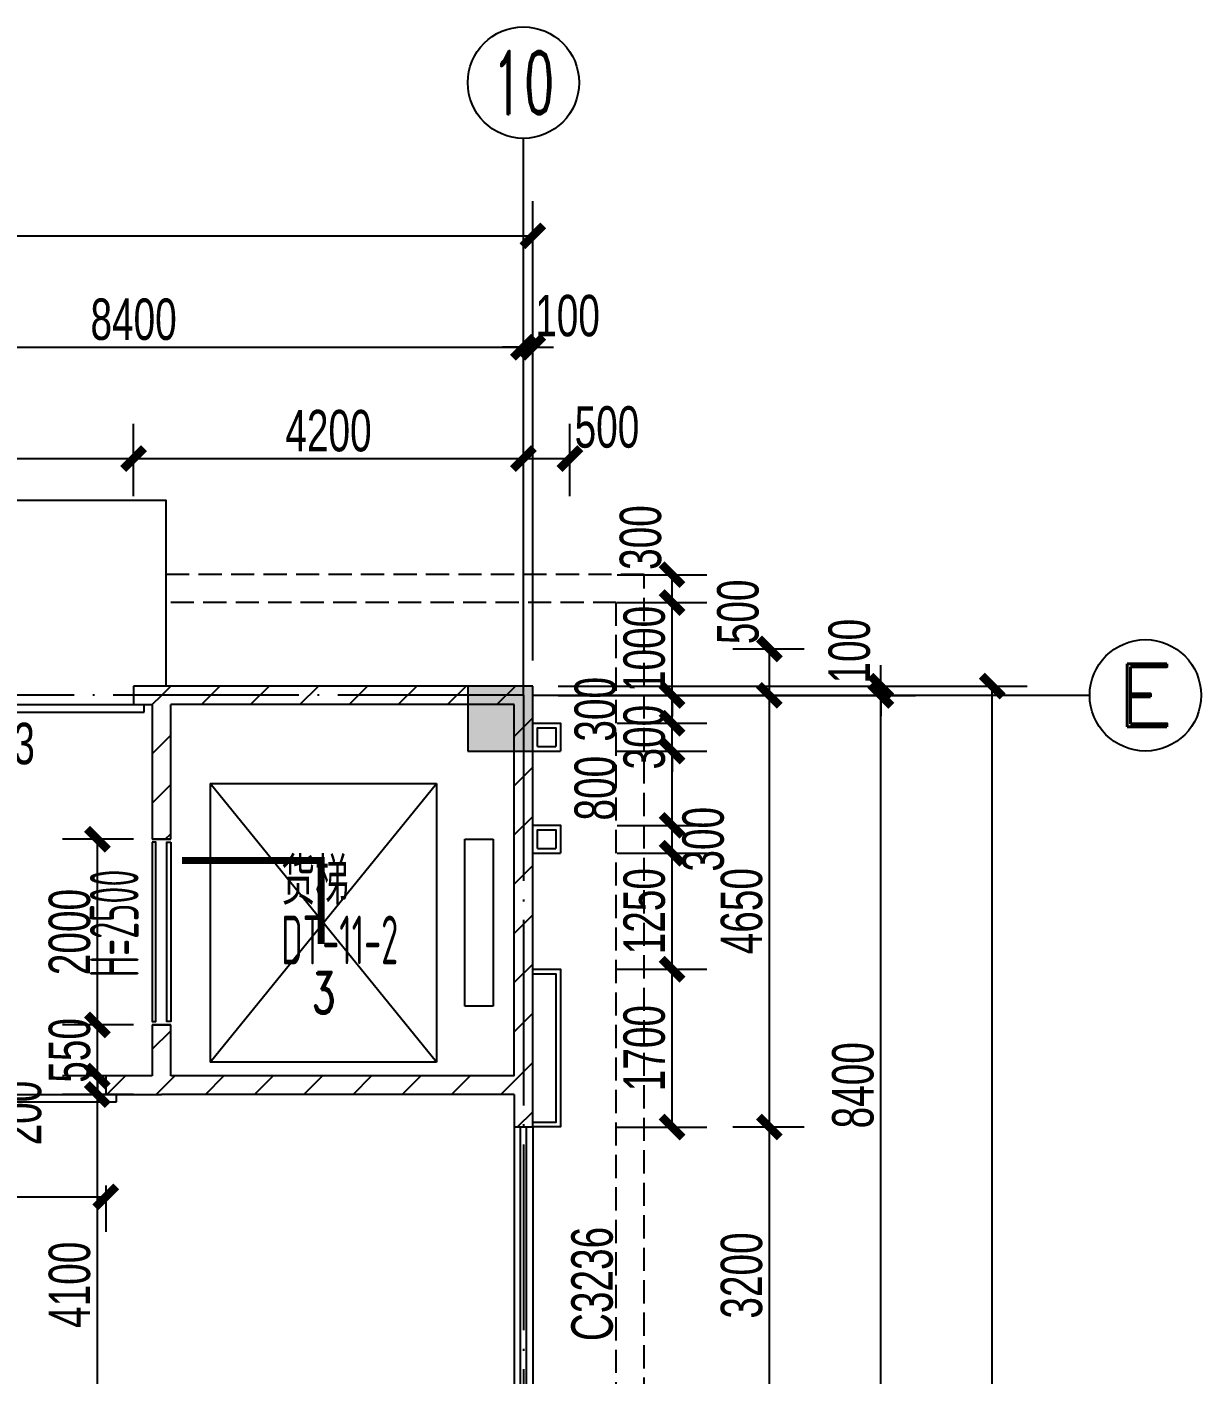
# Model space of a CAD drawing. Extents: x 1821501 to 1914341, y 446160 to 501460.
# Drawn here: x 1901692 to 1914341, y 483299 to 497810 of the extents above; entities that cross this region are included whole.
import ezdxf
from ezdxf.enums import TextEntityAlignment as Align

# ---------------------------------------------------------------- set-up
doc = ezdxf.new("R2010")
doc.units = 0
doc.header["$LTSCALE"] = 1000
for name, pattern in [('11#平面图$0$DASH', [0.35, 0.25, -0.1]), ('11#平面图$0$DOTE', [2.42, 2, -0.2, 0.02, -0.2]), ('DASH', [0.35, 0.25, -0.1])]:
    doc.linetypes.add(name, pattern=pattern)
doc.layers.get('0').update_dxf_attribs({"linetype": 'CONTINUOUS'})
doc.layers.get('Defpoints').update_dxf_attribs({"linetype": 'CONTINUOUS'})
for name, color, linetype in [('11#平面图$0$A-Anno-Dims', 3, 'CONTINUOUS'), ('11#平面图$0$A-Anno-Note', 241, 'CONTINUOUS'), ('11#平面图$0$A-Detl-Patt', 8, 'CONTINUOUS'), ('11#平面图$0$A-Grid', 222, '11#平面图$0$DOTE'), ('11#平面图$0$A-Grid-Iden', 11, 'CONTINUOUS'), ('11#平面图$0$A-Roof', 131, 'CONTINUOUS'), ('11#平面图$0$A-Wall-Patt', 13, 'CONTINUOUS'), ('11#平面图$0$EVTR', 140, 'CONTINUOUS'), ('11#平面图$0$PUB_HATCH', 8, 'CONTINUOUS'), ('11#平面图$0$S-Cols', 90, 'CONTINUOUS'), ('11#平面图$0$WALL', 2, 'CONTINUOUS'), ('11#平面图$0$WINDOW', 4, 'CONTINUOUS'), ('11#平面图$0$WINDOW_TEXT', 7, 'CONTINUOUS'), ('AXIS_TEXT', 7, 'CONTINUOUS')]:
    doc.layers.add(name, color=color, linetype=linetype)
doc.layers.add('11#平面图$0$尺寸标注-柱', color=3, linetype='CONTINUOUS', lineweight=18)
doc.styles.add('11#平面图$0$_TCH_AXIS', font='ROMAND', dxfattribs={"width": 0.7, "height": 5, "bigfont": 'JZFZ_CNB'})
doc.styles.add('11#平面图$0$_TCH_DIM_T3', font='JZFZ_ENA', dxfattribs={"width": 0.7, "bigfont": 'JZFZ_CNB'})
doc.styles.add('11#平面图$0$_TCH_LABEL', font='ROMAND', dxfattribs={"width": 0.7, "height": 5, "bigfont": 'JZFZ_CNB'})
doc.styles.add('11#平面图$0$_TCH_WINDOW', font='JZFZ_ENA', dxfattribs={"width": 0.7, "height": 5, "bigfont": 'JZFZ_CNB'})
doc.styles.add('11#平面图$0$STANDARD', font='GBENOR', dxfattribs={"bigfont": 'GBCBIG'})
doc.styles.add('COMPLEX', font='COMPLEX')
doc.dimstyles.new('11#平面图$0$_TCH_ARCH&&150', dxfattribs={"dimtxt": 446.25, "dimasz": 225, "dimexe": 375, "dimexo": 375, "dimgap": 75, "dimtad": 1, "dimdec": 0, "dimzin": 0, "dimdsep": 46, "dimtxsty": '11#平面图$0$_TCH_DIM_T3', "dimblk": '11#平面图$0$_ArchTick', "dimcen": 0.09, "dimclrt": 7, "dimazin": 2, "dimtfac": 1, "dimtdec": 0, "dimtix": 1, "dimtmove": 2, "dimatfit": 3, "dimtolj": 1, "dimtzin": 0, "dimarcsym": 0})
pattern_1 = [(45, (0, 269.27), (-265.16515, 265.16515), [])]

# ---------------------------------------------------------------- blocks, each defined once
blk = doc.blocks.new('11#平面图$0$_ArchTick')
at = {"color": 0, "linetype": 'ByBlock', "const_width": 0.4}
blk.add_lwpolyline([(-0.5, -0.5), (0.5, 0.5)], dxfattribs=at)
blk = doc.blocks.new('*D39')
at = {"layer": '11#平面图$0$A-Anno-Dims', "color": 0, "lineweight": -2, "transparency": 16777216}
for p, q in [((1908052, 491910), (1909017, 491910)), ((1908642, 491610), (1908642, 491910)), ((1908052, 491610), (1909017, 491610))]:
    blk.add_line(p, q, dxfattribs=at)
at = {"layer": 'Defpoints', "color": 0, "transparency": 16777216}
for p in [(1907677, 491910), (1908642, 491910), (1907677, 491610)]:
    blk.add_point(p, dxfattribs=at)
at = {"layer": '11#平面图$0$A-Anno-Dims', "color": 0, "lineweight": -2, "transparency": 16777216, "xscale": 225, "yscale": 225, "zscale": 225}
for p, rotation in [((1908642, 491910), 90), ((1908642, 491610), 270)]:
    blk.add_blockref('11#平面图$0$_ArchTick', p, dxfattribs=dict(at, rotation=rotation))
at = {"layer": '11#平面图$0$A-Anno-Dims', "color": 7, "transparency": 16777216, "insert": (1908304, 492310), "char_height": 446.2, "attachment_point": 5, "rotation": 90, "style": '11#平面图$0$_TCH_DIM_T3'}
blk.add_mtext('\\A1;300', dxfattribs=at)
blk = doc.blocks.new('*D40')
at = {"layer": '11#平面图$0$A-Anno-Dims', "color": 0, "lineweight": -2, "transparency": 16777216}
for p, q in [((1908642, 491610), (1908642, 491835)), ((1908052, 491610), (1909017, 491610)), ((1908642, 490610), (1908642, 491610)), ((1908052, 490610), (1909017, 490610)), ((1908642, 490610), (1908642, 490385))]:
    blk.add_line(p, q, dxfattribs=at)
at = {"layer": 'Defpoints', "color": 0, "transparency": 16777216}
for p in [(1907677, 491610), (1908642, 491610), (1907677, 490610)]:
    blk.add_point(p, dxfattribs=at)
at = {"layer": '11#平面图$0$A-Anno-Dims', "color": 0, "lineweight": -2, "transparency": 16777216, "xscale": 225, "yscale": 225, "zscale": 225}
for p, rotation in [((1908642, 491610), 270), ((1908642, 490610), 90)]:
    blk.add_blockref('11#平面图$0$_ArchTick', p, dxfattribs=dict(at, rotation=rotation))
at = {"layer": '11#平面图$0$A-Anno-Dims', "color": 7, "transparency": 16777216, "insert": (1908344, 491110), "char_height": 446.2, "attachment_point": 5, "rotation": 90, "style": '11#平面图$0$_TCH_DIM_T3'}
blk.add_mtext('\\A1;1000', dxfattribs=at)
blk = doc.blocks.new('*D41')
at = {"layer": '11#平面图$0$A-Anno-Dims', "color": 0, "lineweight": -2, "transparency": 16777216}
for p, q in [((1908052, 490610), (1909017, 490610)), ((1908642, 490310), (1908642, 490610)), ((1908052, 490310), (1909017, 490310))]:
    blk.add_line(p, q, dxfattribs=at)
at = {"layer": 'Defpoints', "color": 0, "transparency": 16777216}
for p in [(1907677, 490610), (1908642, 490610), (1907677, 490310)]:
    blk.add_point(p, dxfattribs=at)
at = {"layer": '11#平面图$0$A-Anno-Dims', "color": 0, "lineweight": -2, "transparency": 16777216, "xscale": 225, "yscale": 225, "zscale": 225}
for p, rotation in [((1908642, 490610), 90), ((1908642, 490310), 270)]:
    blk.add_blockref('11#平面图$0$_ArchTick', p, dxfattribs=dict(at, rotation=rotation))
at = {"layer": '11#平面图$0$A-Anno-Dims', "color": 7, "transparency": 16777216, "insert": (1907817, 490460), "char_height": 446.2, "attachment_point": 5, "rotation": 90, "style": '11#平面图$0$_TCH_DIM_T3'}
blk.add_mtext('\\A1;300', dxfattribs=at)
blk = doc.blocks.new('*D42')
at = {"layer": '11#平面图$0$A-Anno-Dims', "color": 0, "lineweight": -2, "transparency": 16777216}
for p, q in [((1908642, 490310), (1908642, 490535)), ((1908052, 490310), (1909017, 490310)), ((1908642, 490010), (1908642, 490310)), ((1908052, 490010), (1909017, 490010)), ((1908642, 490010), (1908642, 489785))]:
    blk.add_line(p, q, dxfattribs=at)
at = {"layer": 'Defpoints', "color": 0, "transparency": 16777216}
for p in [(1907677, 490310), (1908642, 490310), (1907677, 490010)]:
    blk.add_point(p, dxfattribs=at)
at = {"layer": '11#平面图$0$A-Anno-Dims', "color": 0, "lineweight": -2, "transparency": 16777216, "xscale": 225, "yscale": 225, "zscale": 225}
for p, rotation in [((1908642, 490310), 270), ((1908642, 490010), 90)]:
    blk.add_blockref('11#平面图$0$_ArchTick', p, dxfattribs=dict(at, rotation=rotation))
at = {"layer": '11#平面图$0$A-Anno-Dims', "color": 7, "transparency": 16777216, "insert": (1908344, 490160), "char_height": 446.2, "attachment_point": 5, "rotation": 90, "style": '11#平面图$0$_TCH_DIM_T3'}
blk.add_mtext('\\A1;300', dxfattribs=at)
blk = doc.blocks.new('*D43')
at = {"layer": '11#平面图$0$A-Anno-Dims', "color": 0, "lineweight": -2, "transparency": 16777216}
for p, q in [((1908052, 490010), (1909017, 490010)), ((1908642, 489210), (1908642, 490010)), ((1908052, 489210), (1909017, 489210))]:
    blk.add_line(p, q, dxfattribs=at)
at = {"layer": 'Defpoints', "color": 0, "transparency": 16777216}
for p in [(1907677, 490010), (1908642, 490010), (1907677, 489210)]:
    blk.add_point(p, dxfattribs=at)
at = {"layer": '11#平面图$0$A-Anno-Dims', "color": 0, "lineweight": -2, "transparency": 16777216, "xscale": 225, "yscale": 225, "zscale": 225}
for p, rotation in [((1908642, 490010), 90), ((1908642, 489210), 270)]:
    blk.add_blockref('11#平面图$0$_ArchTick', p, dxfattribs=dict(at, rotation=rotation))
at = {"layer": '11#平面图$0$A-Anno-Dims', "color": 7, "transparency": 16777216, "insert": (1907817, 489610), "char_height": 446.2, "attachment_point": 5, "rotation": 90, "style": '11#平面图$0$_TCH_DIM_T3'}
blk.add_mtext('\\A1;800', dxfattribs=at)
blk = doc.blocks.new('*D44')
at = {"layer": '11#平面图$0$A-Anno-Dims', "color": 0, "lineweight": -2, "transparency": 16777216}
for p, q in [((1908052, 489210), (1909017, 489210)), ((1908642, 488910), (1908642, 489210)), ((1908052, 488910), (1909017, 488910))]:
    blk.add_line(p, q, dxfattribs=at)
at = {"layer": 'Defpoints', "color": 0, "transparency": 16777216}
for p in [(1907677, 489210), (1908642, 489210), (1907677, 488910)]:
    blk.add_point(p, dxfattribs=at)
at = {"layer": '11#平面图$0$A-Anno-Dims', "color": 0, "lineweight": -2, "transparency": 16777216, "xscale": 225, "yscale": 225, "zscale": 225}
for p, rotation in [((1908642, 489210), 90), ((1908642, 488910), 270)]:
    blk.add_blockref('11#平面图$0$_ArchTick', p, dxfattribs=dict(at, rotation=rotation))
at = {"layer": '11#平面图$0$A-Anno-Dims', "color": 7, "transparency": 16777216, "insert": (1908979, 489060), "char_height": 446.2, "attachment_point": 5, "rotation": 90, "style": '11#平面图$0$_TCH_DIM_T3'}
blk.add_mtext('\\A1;300', dxfattribs=at)
blk = doc.blocks.new('*D45')
at = {"layer": '11#平面图$0$A-Anno-Dims', "color": 0, "lineweight": -2, "transparency": 16777216}
for p, q in [((1908052, 488910), (1909017, 488910)), ((1908642, 487660), (1908642, 488910)), ((1908052, 487660), (1909017, 487660))]:
    blk.add_line(p, q, dxfattribs=at)
at = {"layer": 'Defpoints', "color": 0, "transparency": 16777216}
for p in [(1907677, 488910), (1908642, 488910), (1907677, 487660)]:
    blk.add_point(p, dxfattribs=at)
at = {"layer": '11#平面图$0$A-Anno-Dims', "color": 0, "lineweight": -2, "transparency": 16777216, "xscale": 225, "yscale": 225, "zscale": 225}
for p, rotation in [((1908642, 488910), 90), ((1908642, 487660), 270)]:
    blk.add_blockref('11#平面图$0$_ArchTick', p, dxfattribs=dict(at, rotation=rotation))
at = {"layer": '11#平面图$0$A-Anno-Dims', "color": 7, "transparency": 16777216, "insert": (1908344, 488285), "char_height": 446.2, "attachment_point": 5, "rotation": 90, "style": '11#平面图$0$_TCH_DIM_T3'}
blk.add_mtext('\\A1;1250', dxfattribs=at)
blk = doc.blocks.new('*D46')
at = {"layer": '11#平面图$0$A-Anno-Dims', "color": 0, "lineweight": -2, "transparency": 16777216}
for p, q in [((1908052, 487660), (1909017, 487660)), ((1908642, 485960), (1908642, 487660)), ((1908052, 485960), (1909017, 485960))]:
    blk.add_line(p, q, dxfattribs=at)
at = {"layer": 'Defpoints', "color": 0, "transparency": 16777216}
for p in [(1907677, 487660), (1908642, 487660), (1907677, 485960)]:
    blk.add_point(p, dxfattribs=at)
at = {"layer": '11#平面图$0$A-Anno-Dims', "color": 0, "lineweight": -2, "transparency": 16777216, "xscale": 225, "yscale": 225, "zscale": 225}
for p, rotation in [((1908642, 487660), 90), ((1908642, 485960), 270)]:
    blk.add_blockref('11#平面图$0$_ArchTick', p, dxfattribs=dict(at, rotation=rotation))
at = {"layer": '11#平面图$0$A-Anno-Dims', "color": 7, "transparency": 16777216, "insert": (1908344, 486810), "char_height": 446.2, "attachment_point": 5, "rotation": 90, "style": '11#平面图$0$_TCH_DIM_T3'}
blk.add_mtext('\\A1;1700', dxfattribs=at)
blk = doc.blocks.new('*D302')
at = {"layer": '11#平面图$0$A-Grid-Iden', "color": 0, "lineweight": -2, "transparency": 16777216}
for p, q in [((1907416, 490610), (1911266, 490610)), ((1910891, 482210), (1910891, 490610)), ((1907416, 482210), (1911266, 482210))]:
    blk.add_line(p, q, dxfattribs=at)
at = {"layer": 'Defpoints', "color": 0, "transparency": 16777216}
for p in [(1907041, 490610), (1910891, 490610), (1907041, 482210)]:
    blk.add_point(p, dxfattribs=at)
at = {"layer": '11#平面图$0$A-Grid-Iden', "color": 0, "lineweight": -2, "transparency": 16777216, "xscale": 225, "yscale": 225, "zscale": 225}
for p, rotation in [((1910891, 490610), 90), ((1910891, 482210), 270)]:
    blk.add_blockref('11#平面图$0$_ArchTick', p, dxfattribs=dict(at, rotation=rotation))
at = {"layer": '11#平面图$0$A-Grid-Iden', "color": 7, "transparency": 16777216, "insert": (1910592, 486410), "char_height": 446.2, "attachment_point": 5, "rotation": 90, "style": '11#平面图$0$_TCH_DIM_T3'}
blk.add_mtext('\\A1;8400', dxfattribs=at)
blk = doc.blocks.new('*D303')
at = {"layer": '11#平面图$0$A-Grid-Iden', "color": 0, "lineweight": -2, "transparency": 16777216}
for p, q in [((1910891, 490710), (1910891, 490935)), ((1907416, 490710), (1911266, 490710)), ((1910891, 490610), (1910891, 490710)), ((1907416, 490610), (1911266, 490610)), ((1910891, 490610), (1910891, 490385))]:
    blk.add_line(p, q, dxfattribs=at)
at = {"layer": 'Defpoints', "color": 0, "transparency": 16777216}
for p in [(1907041, 490710), (1910891, 490710), (1907041, 490610)]:
    blk.add_point(p, dxfattribs=at)
at = {"layer": '11#平面图$0$A-Grid-Iden', "color": 0, "lineweight": -2, "transparency": 16777216, "xscale": 225, "yscale": 225, "zscale": 225}
for p, rotation in [((1910891, 490710), 270), ((1910891, 490610), 90)]:
    blk.add_blockref('11#平面图$0$_ArchTick', p, dxfattribs=dict(at, rotation=rotation))
at = {"layer": '11#平面图$0$A-Grid-Iden', "color": 7, "transparency": 16777216, "insert": (1910553, 491086), "char_height": 446.2, "attachment_point": 5, "rotation": 90, "style": '11#平面图$0$_TCH_DIM_T3'}
blk.add_mtext('\\A1;100', dxfattribs=at)
blk = doc.blocks.new('*D304')
at = {"layer": '11#平面图$0$A-Grid-Iden', "color": 0, "lineweight": -2, "transparency": 16777216}
for p, q in [((1907791, 490710), (1912466, 490710)), ((1912091, 456910), (1912091, 490710)), ((1907791, 456910), (1912466, 456910))]:
    blk.add_line(p, q, dxfattribs=at)
at = {"layer": 'Defpoints', "color": 0, "transparency": 16777216}
for p in [(1907416, 490710), (1912091, 490710), (1907416, 456910)]:
    blk.add_point(p, dxfattribs=at)
at = {"layer": '11#平面图$0$A-Grid-Iden', "color": 0, "lineweight": -2, "transparency": 16777216, "xscale": 225, "yscale": 225, "zscale": 225}
for p, rotation in [((1912091, 490710), 90), ((1912091, 456910), 270)]:
    blk.add_blockref('11#平面图$0$_ArchTick', p, dxfattribs=dict(at, rotation=rotation))
at = {"layer": '11#平面图$0$A-Grid-Iden', "color": 7, "transparency": 16777216, "insert": (1911792, 473810), "char_height": 446.2, "attachment_point": 5, "rotation": 90, "style": '11#平面图$0$_TCH_DIM_T3'}
blk.add_mtext('\\A1;33800', dxfattribs=at)
blk = doc.blocks.new('_AXISO')
blk.add_circle((0, 0), 0.5)
at = {"layer": 'AXIS_TEXT', "style": 'COMPLEX', "width": 1.041667}
blk.add_attdef('A', text='', height=0.56, dxfattribs=at).set_placement((-0.25, -0.28), (0.25, -0.28), align=Align.FIT)
blk = doc.blocks.new('*D314')
at = {"layer": '11#平面图$0$A-Grid-Iden', "color": 0, "lineweight": -2, "transparency": 16777216}
for p, q in [((1898641, 490985), (1898641, 494735)), ((1907041, 490985), (1907041, 494735)), ((1898641, 494360), (1907041, 494360))]:
    blk.add_line(p, q, dxfattribs=at)
at = {"layer": 'Defpoints', "color": 0, "transparency": 16777216}
for p in [(1907041, 494360), (1898641, 490610), (1907041, 490610)]:
    blk.add_point(p, dxfattribs=at)
at = {"layer": '11#平面图$0$A-Grid-Iden', "color": 0, "lineweight": -2, "transparency": 16777216, "xscale": 225, "yscale": 225, "zscale": 225, "rotation": 180}
blk.add_blockref('11#平面图$0$_ArchTick', (1898641, 494360), dxfattribs=at)
at = {"layer": '11#平面图$0$A-Grid-Iden', "color": 0, "lineweight": -2, "transparency": 16777216, "xscale": 225, "yscale": 225, "zscale": 225}
blk.add_blockref('11#平面图$0$_ArchTick', (1907041, 494360), dxfattribs=at)
at = {"layer": '11#平面图$0$A-Grid-Iden', "color": 7, "transparency": 16777216, "insert": (1902841, 494659), "char_height": 446.2, "attachment_point": 5, "style": '11#平面图$0$_TCH_DIM_T3'}
blk.add_mtext('\\A1;8400', dxfattribs=at)
blk = doc.blocks.new('*D315')
at = {"layer": '11#平面图$0$A-Grid-Iden', "color": 0, "lineweight": -2, "transparency": 16777216}
for p, q in [((1907041, 490985), (1907041, 494735)), ((1907141, 490985), (1907141, 494735)), ((1907041, 494360), (1906816, 494360)), ((1907041, 494360), (1907141, 494360)), ((1907141, 494360), (1907366, 494360))]:
    blk.add_line(p, q, dxfattribs=at)
at = {"layer": 'Defpoints', "color": 0, "transparency": 16777216}
for p in [(1907141, 494360), (1907041, 490610), (1907141, 490610)]:
    blk.add_point(p, dxfattribs=at)
at = {"layer": '11#平面图$0$A-Grid-Iden', "color": 0, "lineweight": -2, "transparency": 16777216, "xscale": 225, "yscale": 225, "zscale": 225}
blk.add_blockref('11#平面图$0$_ArchTick', (1907041, 494360), dxfattribs=at)
at = {"layer": '11#平面图$0$A-Grid-Iden', "color": 0, "lineweight": -2, "transparency": 16777216, "xscale": 225, "yscale": 225, "zscale": 225, "rotation": 180}
blk.add_blockref('11#平面图$0$_ArchTick', (1907141, 494360), dxfattribs=at)
at = {"layer": '11#平面图$0$A-Grid-Iden', "color": 7, "transparency": 16777216, "insert": (1907516, 494698), "char_height": 446.2, "attachment_point": 5, "style": '11#平面图$0$_TCH_DIM_T3'}
blk.add_mtext('\\A1;100', dxfattribs=at)
blk = doc.blocks.new('*D316')
at = {"layer": '11#平面图$0$A-Grid-Iden', "color": 0, "lineweight": -2, "transparency": 16777216}
for p, q in [((1831341, 491360), (1831341, 495935)), ((1907141, 491360), (1907141, 495935)), ((1831341, 495560), (1907141, 495560))]:
    blk.add_line(p, q, dxfattribs=at)
at = {"layer": 'Defpoints', "color": 0, "transparency": 16777216}
for p in [(1907141, 495560), (1831341, 490985), (1907141, 490985)]:
    blk.add_point(p, dxfattribs=at)
at = {"layer": '11#平面图$0$A-Grid-Iden', "color": 0, "lineweight": -2, "transparency": 16777216, "xscale": 225, "yscale": 225, "zscale": 225, "rotation": 180}
blk.add_blockref('11#平面图$0$_ArchTick', (1831341, 495560), dxfattribs=at)
at = {"layer": '11#平面图$0$A-Grid-Iden', "color": 0, "lineweight": -2, "transparency": 16777216, "xscale": 225, "yscale": 225, "zscale": 225}
blk.add_blockref('11#平面图$0$_ArchTick', (1907141, 495560), dxfattribs=at)
at = {"layer": '11#平面图$0$A-Grid-Iden', "color": 7, "transparency": 16777216, "insert": (1869241, 495859), "char_height": 446.2, "attachment_point": 5, "style": '11#平面图$0$_TCH_DIM_T3'}
blk.add_mtext('\\A1;75800', dxfattribs=at)
blk = doc.blocks.new('11#平面图$0$$DorLib2D$00000126')
at = {"color": 0, "linetype": 'Continuous'}
for p, q in [((-0.532, 0.5), (-0.532, 0.9)), ((0.532, 0.9), (0.532, 0.5))]:
    blk.add_line(p, q, dxfattribs=at)
at = {"color": 0, "linetype": '11#平面图$0$DASH'}
for p, q in [((-0.532, 0.9), (0.532, 0.9)), ((-0.532, 0.5), (0.532, 0.5))]:
    blk.add_line(p, q, dxfattribs=at)
blk = doc.blocks.new('11#平面图$0$$WINLIB2D$00000001')
at = {"color": 0}
for points in [[(-0.5, 0.5), (-0.5, -0.5)], [(-0.5, 0.5), (0.5, 0.5)], [(0.5, -0.5), (0.5, 0.5)], [(0.5, 0.1667), (-0.5, 0.1667)], [(0.5, -0.1667), (-0.5, -0.1667)], [(-0.5, -0.5), (0.5, -0.5)]]:
    blk.add_lwpolyline(points, dxfattribs=at)
blk = doc.blocks.new('11#平面图$0$A$C7CF12DCB')
at = {"layer": '11#平面图$0$A-Wall-Patt'}
blk.add_hatch(color=256, dxfattribs=at).paths.add_polyline_path([(75800, 33800), (75100, 33800), (75100, 33100), (75800, 33100)])
at = {"layer": '11#平面图$0$S-Cols'}
for p, q in [((75800, 33800), (75100, 33800)), ((75100, 33800), (75100, 33100)), ((75800, 33100), (75800, 33800)), ((75100, 33100), (75800, 33100))]:
    blk.add_line(p, q, dxfattribs=at)
blk = doc.blocks.new('*D99')
at = {"layer": '11#平面图$0$A-Anno-Dims', "color": 0, "lineweight": -2, "transparency": 16777216}
for p, q in [((70859, 41069), (70859, 41850)), ((74459, 41069), (74459, 41850)), ((70859, 41475), (74459, 41475))]:
    blk.add_line(p, q, dxfattribs=at)
at = {"layer": 'Defpoints', "color": 0, "transparency": 16777216}
for p in [(74459, 41475), (70859, 40694), (74459, 40694)]:
    blk.add_point(p, dxfattribs=at)
at = {"layer": '11#平面图$0$A-Anno-Dims', "color": 0, "lineweight": -2, "transparency": 16777216, "xscale": 225, "yscale": 225, "zscale": 225, "rotation": 180}
blk.add_blockref('11#平面图$0$_ArchTick', (70859, 41475), dxfattribs=at)
at = {"layer": '11#平面图$0$A-Anno-Dims', "color": 0, "lineweight": -2, "transparency": 16777216, "xscale": 225, "yscale": 225, "zscale": 225}
blk.add_blockref('11#平面图$0$_ArchTick', (74459, 41475), dxfattribs=at)
at = {"layer": '11#平面图$0$A-Anno-Dims', "color": 7, "transparency": 16777216, "insert": (72659, 41773), "char_height": 446.2, "attachment_point": 5, "style": '11#平面图$0$_TCH_DIM_T3'}
blk.add_mtext('\\A1;3600', dxfattribs=at)
blk = doc.blocks.new('*D100')
at = {"layer": '11#平面图$0$A-Anno-Dims', "color": 0, "lineweight": -2, "transparency": 16777216}
for p, q in [((74459, 41069), (74459, 41850)), ((78659, 41069), (78659, 41850)), ((74459, 41475), (78659, 41475))]:
    blk.add_line(p, q, dxfattribs=at)
at = {"layer": 'Defpoints', "color": 0, "transparency": 16777216}
for p in [(78659, 41475), (74459, 40694), (78659, 40694)]:
    blk.add_point(p, dxfattribs=at)
at = {"layer": '11#平面图$0$A-Anno-Dims', "color": 0, "lineweight": -2, "transparency": 16777216, "xscale": 225, "yscale": 225, "zscale": 225, "rotation": 180}
blk.add_blockref('11#平面图$0$_ArchTick', (74459, 41475), dxfattribs=at)
at = {"layer": '11#平面图$0$A-Anno-Dims', "color": 0, "lineweight": -2, "transparency": 16777216, "xscale": 225, "yscale": 225, "zscale": 225}
blk.add_blockref('11#平面图$0$_ArchTick', (78659, 41475), dxfattribs=at)
at = {"layer": '11#平面图$0$A-Anno-Dims', "color": 7, "transparency": 16777216, "insert": (76559, 41773), "char_height": 446.2, "attachment_point": 5, "style": '11#平面图$0$_TCH_DIM_T3'}
blk.add_mtext('\\A1;4200', dxfattribs=at)
blk = doc.blocks.new('*D101')
at = {"layer": '11#平面图$0$A-Anno-Dims', "color": 0, "lineweight": -2, "transparency": 16777216}
for p, q in [((78659, 41069), (78659, 41850)), ((79159, 41069), (79159, 41850)), ((78659, 41475), (79159, 41475))]:
    blk.add_line(p, q, dxfattribs=at)
at = {"layer": 'Defpoints', "color": 0, "transparency": 16777216}
for p in [(79159, 41475), (78659, 40694), (79159, 40694)]:
    blk.add_point(p, dxfattribs=at)
at = {"layer": '11#平面图$0$A-Anno-Dims', "color": 0, "lineweight": -2, "transparency": 16777216, "xscale": 225, "yscale": 225, "zscale": 225, "rotation": 180}
blk.add_blockref('11#平面图$0$_ArchTick', (78659, 41475), dxfattribs=at)
at = {"layer": '11#平面图$0$A-Anno-Dims', "color": 0, "lineweight": -2, "transparency": 16777216, "xscale": 225, "yscale": 225, "zscale": 225}
blk.add_blockref('11#平面图$0$_ArchTick', (79159, 41475), dxfattribs=at)
at = {"layer": '11#平面图$0$A-Anno-Dims', "color": 7, "transparency": 16777216, "insert": (79559, 41813), "char_height": 446.2, "attachment_point": 5, "style": '11#平面图$0$_TCH_DIM_T3'}
blk.add_mtext('\\A1;500', dxfattribs=at)
blk = doc.blocks.new('*D102')
at = {"layer": '11#平面图$0$A-Anno-Dims', "color": 0, "lineweight": -2, "transparency": 16777216}
for p, q in [((80916, 39425), (81684, 39425)), ((81309, 38925), (81309, 39425)), ((80916, 38925), (81684, 38925))]:
    blk.add_line(p, q, dxfattribs=at)
at = {"layer": 'Defpoints', "color": 0, "transparency": 16777216}
for p in [(80541, 39425), (81309, 39425), (80541, 38925)]:
    blk.add_point(p, dxfattribs=at)
at = {"layer": '11#平面图$0$A-Anno-Dims', "color": 0, "lineweight": -2, "transparency": 16777216, "xscale": 225, "yscale": 225, "zscale": 225}
for p, rotation in [((81309, 39425), 90), ((81309, 38925), 270)]:
    blk.add_blockref('11#平面图$0$_ArchTick', p, dxfattribs=dict(at, rotation=rotation))
at = {"layer": '11#平面图$0$A-Anno-Dims', "color": 7, "transparency": 16777216, "insert": (80972, 39824), "char_height": 446.2, "attachment_point": 5, "rotation": 90, "style": '11#平面图$0$_TCH_DIM_T3'}
blk.add_mtext('\\A1;500', dxfattribs=at)
blk = doc.blocks.new('*D103')
at = {"layer": '11#平面图$0$A-Anno-Dims', "color": 0, "lineweight": -2, "transparency": 16777216}
for p, q in [((80916, 38925), (81684, 38925)), ((81309, 34275), (81309, 38925)), ((80916, 34275), (81684, 34275))]:
    blk.add_line(p, q, dxfattribs=at)
at = {"layer": 'Defpoints', "color": 0, "transparency": 16777216}
for p in [(80541, 38925), (81309, 38925), (80541, 34275)]:
    blk.add_point(p, dxfattribs=at)
at = {"layer": '11#平面图$0$A-Anno-Dims', "color": 0, "lineweight": -2, "transparency": 16777216, "xscale": 225, "yscale": 225, "zscale": 225}
for p, rotation in [((81309, 38925), 90), ((81309, 34275), 270)]:
    blk.add_blockref('11#平面图$0$_ArchTick', p, dxfattribs=dict(at, rotation=rotation))
at = {"layer": '11#平面图$0$A-Anno-Dims', "color": 7, "transparency": 16777216, "insert": (81011, 36600), "char_height": 446.2, "attachment_point": 5, "rotation": 90, "style": '11#平面图$0$_TCH_DIM_T3'}
blk.add_mtext('\\A1;4650', dxfattribs=at)
blk = doc.blocks.new('*D104')
at = {"layer": '11#平面图$0$A-Anno-Dims', "color": 0, "lineweight": -2, "transparency": 16777216}
for p, q in [((80916, 34275), (81684, 34275)), ((81309, 31075), (81309, 34275)), ((80916, 31075), (81684, 31075))]:
    blk.add_line(p, q, dxfattribs=at)
at = {"layer": 'Defpoints', "color": 0, "transparency": 16777216}
for p in [(80541, 34275), (81309, 34275), (80541, 31075)]:
    blk.add_point(p, dxfattribs=at)
at = {"layer": '11#平面图$0$A-Anno-Dims', "color": 0, "lineweight": -2, "transparency": 16777216, "xscale": 225, "yscale": 225, "zscale": 225}
for p, rotation in [((81309, 34275), 90), ((81309, 31075), 270)]:
    blk.add_blockref('11#平面图$0$_ArchTick', p, dxfattribs=dict(at, rotation=rotation))
at = {"layer": '11#平面图$0$A-Anno-Dims', "color": 7, "transparency": 16777216, "insert": (81011, 32675), "char_height": 446.2, "attachment_point": 5, "rotation": 90, "style": '11#平面图$0$_TCH_DIM_T3'}
blk.add_mtext('\\A1;3200', dxfattribs=at)
blk = doc.blocks.new('*D228')
at = {"layer": '11#平面图$0$A-Anno-Dims', "color": 0, "lineweight": -2, "transparency": 16777216}
for p, q in [((74458, 34625), (73694, 34625)), ((74069, 30525), (74069, 34625)), ((74458, 30525), (73694, 30525))]:
    blk.add_line(p, q, dxfattribs=at)
at = {"layer": 'Defpoints', "color": 0, "transparency": 16777216}
for p in [(74069, 34625), (74833, 34625), (74833, 30525)]:
    blk.add_point(p, dxfattribs=at)
at = {"layer": '11#平面图$0$A-Anno-Dims', "color": 0, "lineweight": -2, "transparency": 16777216, "xscale": 225, "yscale": 225, "zscale": 225}
for p, rotation in [((74069, 34625), 90), ((74069, 30525), 270)]:
    blk.add_blockref('11#平面图$0$_ArchTick', p, dxfattribs=dict(at, rotation=rotation))
at = {"layer": '11#平面图$0$A-Anno-Dims', "color": 7, "transparency": 16777216, "insert": (73771, 32575), "char_height": 446.2, "attachment_point": 5, "rotation": 90, "style": '11#平面图$0$_TCH_DIM_T3'}
blk.add_mtext('\\A1;4100', dxfattribs=at)
blk = doc.blocks.new('*D229')
at = {"layer": '11#平面图$0$A-Anno-Dims', "color": 0, "lineweight": -2, "transparency": 16777216}
for p, q in [((74458, 34825), (73694, 34825)), ((74069, 34625), (74069, 34825)), ((74458, 34625), (73694, 34625))]:
    blk.add_line(p, q, dxfattribs=at)
at = {"layer": 'Defpoints', "color": 0, "transparency": 16777216}
for p in [(74069, 34825), (74833, 34825), (74833, 34625)]:
    blk.add_point(p, dxfattribs=at)
at = {"layer": '11#平面图$0$A-Anno-Dims', "color": 0, "lineweight": -2, "transparency": 16777216, "xscale": 225, "yscale": 225, "zscale": 225}
for p, rotation in [((74069, 34825), 90), ((74069, 34625), 270)]:
    blk.add_blockref('11#平面图$0$_ArchTick', p, dxfattribs=dict(at, rotation=rotation))
at = {"layer": '11#平面图$0$A-Anno-Dims', "color": 7, "transparency": 16777216, "insert": (73244, 34425), "char_height": 446.2, "attachment_point": 5, "rotation": 90, "style": '11#平面图$0$_TCH_DIM_T3'}
blk.add_mtext('\\A1;200', dxfattribs=at)
blk = doc.blocks.new('*D230')
at = {"layer": '11#平面图$0$A-Anno-Dims', "color": 0, "lineweight": -2, "transparency": 16777216}
for p, q in [((74069, 35375), (74069, 35600)), ((74458, 35375), (73694, 35375)), ((74069, 34825), (74069, 35375)), ((74458, 34825), (73694, 34825)), ((74069, 34825), (74069, 34600))]:
    blk.add_line(p, q, dxfattribs=at)
at = {"layer": 'Defpoints', "color": 0, "transparency": 16777216}
for p in [(74069, 35375), (74833, 35375), (74833, 34825)]:
    blk.add_point(p, dxfattribs=at)
at = {"layer": '11#平面图$0$A-Anno-Dims', "color": 0, "lineweight": -2, "transparency": 16777216, "xscale": 225, "yscale": 225, "zscale": 225}
for p, rotation in [((74069, 35375), 270), ((74069, 34825), 90)]:
    blk.add_blockref('11#平面图$0$_ArchTick', p, dxfattribs=dict(at, rotation=rotation))
at = {"layer": '11#平面图$0$A-Anno-Dims', "color": 7, "transparency": 16777216, "insert": (73771, 35100), "char_height": 446.2, "attachment_point": 5, "rotation": 90, "style": '11#平面图$0$_TCH_DIM_T3'}
blk.add_mtext('\\A1;550', dxfattribs=at)
blk = doc.blocks.new('*D231')
at = {"layer": '11#平面图$0$A-Anno-Dims', "color": 0, "lineweight": -2, "transparency": 16777216}
for p, q in [((74458, 37375), (73694, 37375)), ((74069, 35375), (74069, 37375)), ((74458, 35375), (73694, 35375))]:
    blk.add_line(p, q, dxfattribs=at)
at = {"layer": 'Defpoints', "color": 0, "transparency": 16777216}
for p in [(74069, 37375), (74833, 37375), (74833, 35375)]:
    blk.add_point(p, dxfattribs=at)
at = {"layer": '11#平面图$0$A-Anno-Dims', "color": 0, "lineweight": -2, "transparency": 16777216, "xscale": 225, "yscale": 225, "zscale": 225}
for p, rotation in [((74069, 37375), 90), ((74069, 35375), 270)]:
    blk.add_blockref('11#平面图$0$_ArchTick', p, dxfattribs=dict(at, rotation=rotation))
at = {"layer": '11#平面图$0$A-Anno-Dims', "color": 7, "transparency": 16777216, "insert": (73771, 36375), "char_height": 446.2, "attachment_point": 5, "rotation": 90, "style": '11#平面图$0$_TCH_DIM_T3'}
blk.add_mtext('\\A1;2000', dxfattribs=at)
blk = doc.blocks.new('*D233')
at = {"layer": '11#平面图$0$A-Anno-Dims', "color": 0, "lineweight": -2, "transparency": 16777216}
for p, q in [((70559, 33643), (70559, 33147)), ((70559, 33522), (74159, 33522)), ((74159, 33643), (74159, 33147))]:
    blk.add_line(p, q, dxfattribs=at)
at = {"layer": 'Defpoints', "color": 0, "transparency": 16777216}
for p in [(70559, 34018), (74159, 34018), (74159, 33522)]:
    blk.add_point(p, dxfattribs=at)
at = {"layer": '11#平面图$0$A-Anno-Dims', "color": 0, "lineweight": -2, "transparency": 16777216, "xscale": 225, "yscale": 225, "zscale": 225, "rotation": 180}
blk.add_blockref('11#平面图$0$_ArchTick', (70559, 33522), dxfattribs=at)
at = {"layer": '11#平面图$0$A-Anno-Dims', "color": 0, "lineweight": -2, "transparency": 16777216, "xscale": 225, "yscale": 225, "zscale": 225}
blk.add_blockref('11#平面图$0$_ArchTick', (74159, 33522), dxfattribs=at)
at = {"layer": '11#平面图$0$A-Anno-Dims', "color": 7, "transparency": 16777216, "insert": (72359, 33820), "char_height": 446.2, "attachment_point": 5, "style": '11#平面图$0$_TCH_DIM_T3'}
blk.add_mtext('\\A1;3600', dxfattribs=at)
blk = doc.blocks.new('11#平面图$0$A$C3E33233E')
at = {"layer": '11#平面图$0$A-Roof'}
for p, q in [((0, 0), (300, 0)), ((50, 50), (250, 50))]:
    blk.add_line(p, q, dxfattribs=at)
for points in [[(0, 0), (0, 300), (300, 300), (300, 0)], [(50, 50), (50, 250), (250, 250), (250, 50)]]:
    blk.add_lwpolyline(points, dxfattribs=at)
blk = doc.blocks.new('11#平面图$0$A$C39280DA7')
at = {"layer": '11#平面图$0$A-Anno-Note', "style": '11#平面图$0$STANDARD'}
blk.add_text('货梯', height=506.4, dxfattribs=at).set_placement((69257, 18480))
at = {"layer": '11#平面图$0$A-Anno-Note', "style": '11#平面图$0$STANDARD', "width": 0.6}
blk.add_text('H=2500', height=525, rotation=90, dxfattribs=at).set_placement((67720, 17699))
blk.add_text('DT-11-2', height=525, dxfattribs=at).set_placement((69257, 17839))
blk = doc.blocks.new('11#平面图$0$A$C124F583F')
at = {"layer": '11#平面图$0$A-Anno-Dims'}
for base, p1, p2, angle, picture, middle in [((79159.1, 41475), (78659.1, 40694.5), (79159.1, 40694.5), 0, '*D101', (79558.5, 41812.5)), ((81309.1, 39425), (80540.7, 38925), (80540.7, 39425), 90, '*D102', (80971.6, 39824.4)), ((74068.8, 34825), (74832.7, 34625), (74832.7, 34825), 90, '*D229', (73243.8, 34425))]:
    dim = blk.add_linear_dim(base=base, p1=p1, p2=p2, angle=angle, dimstyle='11#平面图$0$_TCH_ARCH&&150', dxfattribs=at)
    dim.commit()
    dim.dimension.update_dxf_attribs({"geometry": picture, "text_midpoint": middle, "dimtype": 129})
for p1, p2, distance, picture, middle in [((70859.1, 40694.5), (74459.1, 40694.5), 780.5, '*D99', (72659.1, 41773.1)), ((74459.1, 40694.5), (78659.1, 40694.5), 780.5, '*D100', (76559.1, 41773.1)), ((80540.7, 34275), (80540.7, 38925), -768.5, '*D103', (81011, 36600)), ((74832.7, 35375), (74832.7, 37375), 763.9, '*D231', (73770.7, 36375)), ((74832.7, 34825), (74832.7, 35375), 763.9, '*D230', (73770.7, 35100)), ((74832.7, 30525), (74832.7, 34625), 763.9, '*D228', (73770.7, 32575)), ((80540.7, 31075), (80540.7, 34275), -768.5, '*D104', (81011, 32675)), ((70559.1, 34018.3), (74159.1, 34018.3), -496.6, '*D233', (72359.1, 33819.8))]:
    dim = blk.add_aligned_dim(p1=p1, p2=p2, distance=distance, dimstyle='11#平面图$0$_TCH_ARCH&&150', dxfattribs=at)
    dim.commit()
    dim.dimension.update_dxf_attribs({"geometry": picture, "text_midpoint": middle})

msp = doc.modelspace()

# ---------------------------------------------------------------- hatches: boundary and pattern name
at = {"layer": '11#平面图$0$PUB_HATCH'}
h = msp.add_hatch(dxfattribs=at)
h.set_pattern_fill('普通砖', color=256, scale=150, style=0)
h.set_pattern_definition(pattern_1)
h.paths.add_polyline_path([(1903140.6, 490710.5), (1902840.6, 490710.5), (1902840.6, 490510.5), (1903040.6, 490510.5), (1903140.6, 490577.2)])
h = msp.add_hatch(dxfattribs=at)
h.set_pattern_fill('普通砖', color=256, scale=150, style=0)
h.set_pattern_definition(pattern_1)
h.paths.add_polyline_path([(1906940.6, 490510.5), (1907140.6, 490710.5), (1903140.6, 490710.5), (1903140.6, 490577.2), (1903240.6, 490510.5)])
h = msp.add_hatch(dxfattribs=at)
h.set_pattern_fill('普通砖', color=256, scale=150, style=0)
h.set_pattern_definition(pattern_1)
h.paths.add_polyline_path([(1907007.3, 486410.5), (1907140.6, 486410.5), (1907140.6, 490710.5), (1906940.6, 490510.5), (1906940.6, 486510.5)])
h = msp.add_hatch(dxfattribs=at)
h.set_pattern_fill('普通砖', color=256, scale=150, style=0)
h.set_pattern_definition(pattern_1)
h.paths.add_polyline_path([(1903040.6, 490510.5), (1903040.6, 489060.5), (1903240.6, 489060.5), (1903240.6, 490510.5), (1903140.6, 490577.2)])
h = msp.add_hatch(dxfattribs=at)
h.set_pattern_fill('普通砖', color=256, scale=150, style=0)
h.set_pattern_definition(pattern_1)
h.paths.add_polyline_path([(1903240.6, 486510.5), (1903240.6, 487060.5), (1903040.6, 487060.5), (1903040.6, 486510.5), (1903140.6, 486443.8)])
h = msp.add_hatch(dxfattribs=at)
h.set_pattern_fill('普通砖', color=256, scale=150, style=0)
h.set_pattern_definition(pattern_1)
h.paths.add_polyline_path([(1903040.6, 486510.5), (1902540.6, 486510.5), (1902540.6, 486310.5), (1903140.6, 486310.5), (1903140.6, 486443.8)])
h = msp.add_hatch(dxfattribs=at)
h.set_pattern_fill('普通砖', color=256, scale=150, style=0)
h.set_pattern_definition(pattern_1)
h.paths.add_polyline_path([(1907007.3, 486410.5), (1906940.6, 486510.5), (1903240.6, 486510.5), (1903140.6, 486443.8), (1903140.6, 486310.5), (1906940.6, 486310.5)])
h = msp.add_hatch(dxfattribs=at)
h.set_pattern_fill('普通砖', color=256, scale=150, style=0)
h.set_pattern_definition(pattern_1)
h.paths.add_polyline_path([(1906940.6, 486310.5), (1906940.6, 485960.5), (1907140.6, 485960.5), (1907140.6, 486410.5), (1907007.3, 486410.5)])

# ---------------------------------------------------------------- linework, layer by layer
at = {"layer": '11#平面图$0$A-Anno-Dims', "const_width": 75}
msp.add_lwpolyline([(1904861, 487931.2), (1904861, 488831.2), (1903361, 488831.2)], dxfattribs=at)
at = {"layer": '11#平面图$0$A-Grid'}
for q in [(1831440.6, 490610.5), (1907040.6, 450860.5)]:
    msp.add_line((1907040.6, 490610.5), q, dxfattribs=at)
at = {"layer": '11#平面图$0$A-Grid-Iden'}
for p, q in [((1907040.6, 490610.5), (1907040.6, 496610.5)), ((1907140.6, 490610.5), (1913140.6, 490610.5))]:
    msp.add_line(p, q, dxfattribs=at)
at = {"layer": '11#平面图$0$A-Roof'}
for points in [[(1903190.6, 490710.5), (1903190.6, 492710.5), (1898890.6, 492710.5), (1898890.6, 491010.5)], [(1907140.6, 487660.5), (1907440.6, 487660.5), (1907440.6, 485960.5), (1907140.6, 485960.5)], [(1907140.6, 487610.5), (1907390.6, 487610.5), (1907390.6, 486010.5), (1907140.6, 486010.5)]]:
    msp.add_lwpolyline(points, dxfattribs=at)
at = {"layer": '11#平面图$0$A-Roof', "linetype": '11#平面图$0$DASH'}
for points in [[(1904340.6, 464110.5), (1908340.6, 464110.5), (1908340.6, 491910.5), (1903190.6, 491910.5)], [(1904340.6, 464410.5), (1908040.6, 464410.5), (1908040.6, 491610.5), (1903190.6, 491610.5)]]:
    msp.add_lwpolyline(points, dxfattribs=at)
at = {"layer": '11#平面图$0$EVTR'}
for p, q in [((1903665.6, 489660.5), (1903665.6, 486660.5)), ((1903665.6, 486660.5), (1906105.6, 489660.5)), ((1906105.6, 486660.5), (1903665.6, 489660.5)), ((1903665.6, 489660.5), (1906105.6, 489660.5)), ((1906105.6, 489660.5), (1906105.6, 486660.5)), ((1906410.6, 489060.5), (1906715.6, 489060.5)), ((1906410.6, 487260.5), (1906410.6, 489060.5)), ((1906715.6, 489060.5), (1906715.6, 487260.5)), ((1906715.6, 487260.5), (1906410.6, 487260.5)), ((1906105.6, 486660.5), (1903665.6, 486660.5))]:
    msp.add_line(p, q, dxfattribs=at)
at = {"layer": '11#平面图$0$WALL'}
for p, q in [((1903140.6, 490710.5), (1902840.6, 490710.5)), ((1902840.6, 490710.5), (1902840.6, 490510.5)), ((1907140.6, 490710.5), (1903140.6, 490710.5)), ((1907140.6, 486410.5), (1907140.6, 490710.5)), ((1902840.6, 490510.5), (1903040.6, 490510.5)), ((1903040.6, 490510.5), (1903040.6, 489060.5)), ((1903240.6, 489060.5), (1903240.6, 490510.5)), ((1906940.6, 490510.5), (1903240.6, 490510.5)), ((1906940.6, 486510.5), (1906940.6, 490510.5)), ((1903040.6, 489060.5), (1903240.6, 489060.5)), ((1903240.6, 487060.5), (1903040.6, 487060.5)), ((1903040.6, 487060.5), (1903040.6, 486510.5)), ((1903240.6, 486510.5), (1903240.6, 487060.5)), ((1903040.6, 486510.5), (1902540.6, 486510.5)), ((1902540.6, 486510.5), (1902540.6, 486310.5)), ((1906940.6, 486510.5), (1903240.6, 486510.5)), ((1902540.6, 486310.5), (1903140.6, 486310.5)), ((1906940.6, 486310.5), (1903140.6, 486310.5)), ((1906940.6, 486310.5), (1906940.6, 485960.5)), ((1907140.6, 485960.5), (1907140.6, 486410.5)), ((1906940.6, 485960.5), (1907140.6, 485960.5))]:
    msp.add_line(p, q, dxfattribs=at)
at = {"layer": '11#平面图$0$WINDOW', "linetype": 'DASH'}
for p, q in [((1903240.6, 489060.5), (1903040.6, 489060.5)), ((1903040.6, 487060.5), (1903240.6, 487060.5))]:
    msp.add_line(p, q, dxfattribs=at)
at = {"layer": '11#平面图$0$WINDOW'}
for points in [[(1903040.6, 489029.8), (1903040.6, 487096.1), (1903080.7, 487096.1), (1903080.7, 489029.8)], [(1903240.6, 489029.8), (1903240.6, 487096.1), (1903200.5, 487096.1), (1903200.5, 489029.8)]]:
    msp.add_lwpolyline(points, close=True, dxfattribs=at)

# ---------------------------------------------------------------- block references
at = {"layer": '11#平面图$0$A-Anno-Note'}
for name, p in [('11#平面图$0$A$C124F583F', (1828381.5, 451685.5)), ('11#平面图$0$A$C39280DA7', (1835174.5, 469873.8))]:
    msp.add_blockref(name, p, dxfattribs=at)
at = {"layer": '11#平面图$0$A-Detl-Patt'}
for p in [(1907140.6, 490010.5), (1907140.6, 488910.5)]:
    msp.add_blockref('11#平面图$0$A$C3E33233E', p, dxfattribs=at)
at = {"layer": '11#平面图$0$A-Grid-Iden'}
ref = msp.add_blockref('_AXISO', (1907040.6, 497210.5), dxfattribs=dict(at, xscale=1200, yscale=1200, zscale=1200))
ref.add_attrib('A', '10', dxfattribs={"height": 678.82, "style": '11#平面图$0$_TCH_AXIS', "width": 0.567568}).set_placement((1906701.2, 496871.1), (1907380, 496871.1), align=Align.FIT)
ref = msp.add_blockref('_AXISO', (1913740.6, 490610.5), dxfattribs=dict(at, xscale=1200, yscale=1200, zscale=1200))
ref.add_attrib('A', 'E', dxfattribs={"height": 678.8, "style": '11#平面图$0$_TCH_AXIS', "width": 1.3125}).set_placement((1913401.2, 490271.1), (1914080, 490271.1), align=Align.FIT)
at = {"layer": '11#平面图$0$WINDOW'}
ref = msp.add_blockref('11#平面图$0$$DorLib2D$00000126', (1901040.6, 490610.5), dxfattribs=dict(at, xscale=-3600, yscale=200, zscale=-3600, rotation=180))
ref.add_attrib('A', 'JLM3633', (1900058.9, 489868), dxfattribs={"layer": '11#平面图$0$WINDOW_TEXT', "height": 446.25, "style": '11#平面图$0$_TCH_WINDOW', "width": 0.7})
ref = msp.add_blockref('11#平面图$0$$DorLib2D$00000126', (1900740.6, 486410.5), dxfattribs=dict(at, xscale=-3600, yscale=200, zscale=-3600, rotation=179.9999999982658))
ref.add_attrib('A', 'JLM3633', (1899758.9, 486647.4), dxfattribs={"layer": '11#平面图$0$WINDOW_TEXT', "height": 446.25, "rotation": 360, "style": '11#平面图$0$_TCH_WINDOW', "width": 0.7})
ref = msp.add_blockref('11#平面图$0$$WINLIB2D$00000001', (1907040.6, 484360.5), dxfattribs=dict(at, xscale=-3200, yscale=200, zscale=-3200, rotation=90))
ref.add_attrib('A', 'C3236', (1908002.5, 483653.9), dxfattribs={"layer": '11#平面图$0$WINDOW_TEXT', "height": 446.25, "rotation": 90, "style": '11#平面图$0$_TCH_WINDOW', "width": 0.7})
at = {"layer": '11#平面图$0$尺寸标注-柱'}
msp.add_blockref('11#平面图$0$A$C7CF12DCB', (1831340.6, 456910.5), dxfattribs=at)

# ---------------------------------------------------------------- texts
at = {"layer": '11#平面图$0$A-Anno-Note', "style": '11#平面图$0$_TCH_LABEL', "width": 0.7}
msp.add_text('3', height=446.2, dxfattribs=at).set_placement((1904756.9, 487183.1))

# ---------------------------------------------------------------- dimensions: what is measured, and where the dimension line sits
at = {"layer": '11#平面图$0$A-Anno-Dims'}
for base, p1, p2, picture, middle in [((1908641.8, 491910.5), (1907676.7, 491610.5), (1907676.7, 491910.5), '*D39', (1908304.3, 492309.9)), ((1908641.8, 490610.5), (1907676.7, 490310.5), (1907676.7, 490610.5), '*D41', (1907816.8, 490460.5)), ((1908641.8, 490010.5), (1907676.7, 489210.5), (1907676.7, 490010.5), '*D43', (1907816.8, 489610.5)), ((1908641.8, 489210.5), (1907676.7, 488910.5), (1907676.7, 489210.5), '*D44', (1908979.3, 489060.5))]:
    dim = msp.add_linear_dim(base=base, p1=p1, p2=p2, angle=90, dimstyle='11#平面图$0$_TCH_ARCH&&150', dxfattribs=at)
    dim.commit()
    dim.dimension.update_dxf_attribs({"geometry": picture, "text_midpoint": middle, "dimtype": 129})
for p1, p2, picture, middle in [((1907676.7, 490610.5), (1907676.7, 491610.5), '*D40', (1908343.7, 491110.5)), ((1907676.7, 490010.5), (1907676.7, 490310.5), '*D42', (1908343.7, 490160.5)), ((1907676.7, 487660.5), (1907676.7, 488910.5), '*D45', (1908343.7, 488285.5)), ((1907676.7, 485960.5), (1907676.7, 487660.5), '*D46', (1908343.7, 486810.5))]:
    dim = msp.add_aligned_dim(p1=p1, p2=p2, distance=-965.1, dimstyle='11#平面图$0$_TCH_ARCH&&150', dxfattribs=at)
    dim.commit()
    dim.dimension.update_dxf_attribs({"geometry": picture, "text_midpoint": middle})
at = {"layer": '11#平面图$0$A-Grid-Iden'}
for p1, p2, distance, picture, middle in [((1831340.6, 490985.5), (1907140.6, 490985.5), 4575, '*D316', (1869240.6, 495858.6)), ((1898640.6, 490610.5), (1907040.6, 490610.5), 3750, '*D314', (1902840.6, 494658.6)), ((1907415.6, 456910.5), (1907415.6, 490710.5), -4675, '*D304', (1911792.5, 473810.5)), ((1907040.6, 482210.5), (1907040.6, 490610.5), -3850, '*D302', (1910592.5, 486410.5))]:
    dim = msp.add_aligned_dim(p1=p1, p2=p2, distance=distance, dimstyle='11#平面图$0$_TCH_ARCH&&150', dxfattribs=at)
    dim.commit()
    dim.dimension.update_dxf_attribs({"geometry": picture, "text_midpoint": middle})
for base, p2, angle, picture, middle in [((1907140.6, 494360.5), (1907140.6, 490610.5), 0, '*D315', (1907516, 494698)), ((1910890.6, 490710.5), (1907040.6, 490710.5), 90, '*D303', (1910553.1, 491085.8))]:
    dim = msp.add_linear_dim(base=base, p1=(1907040.6, 490610.5), p2=p2, angle=angle, dimstyle='11#平面图$0$_TCH_ARCH&&150', dxfattribs=at)
    dim.commit()
    dim.dimension.update_dxf_attribs({"geometry": picture, "text_midpoint": middle, "dimtype": 129})

doc.saveas('drawing.dxf')
